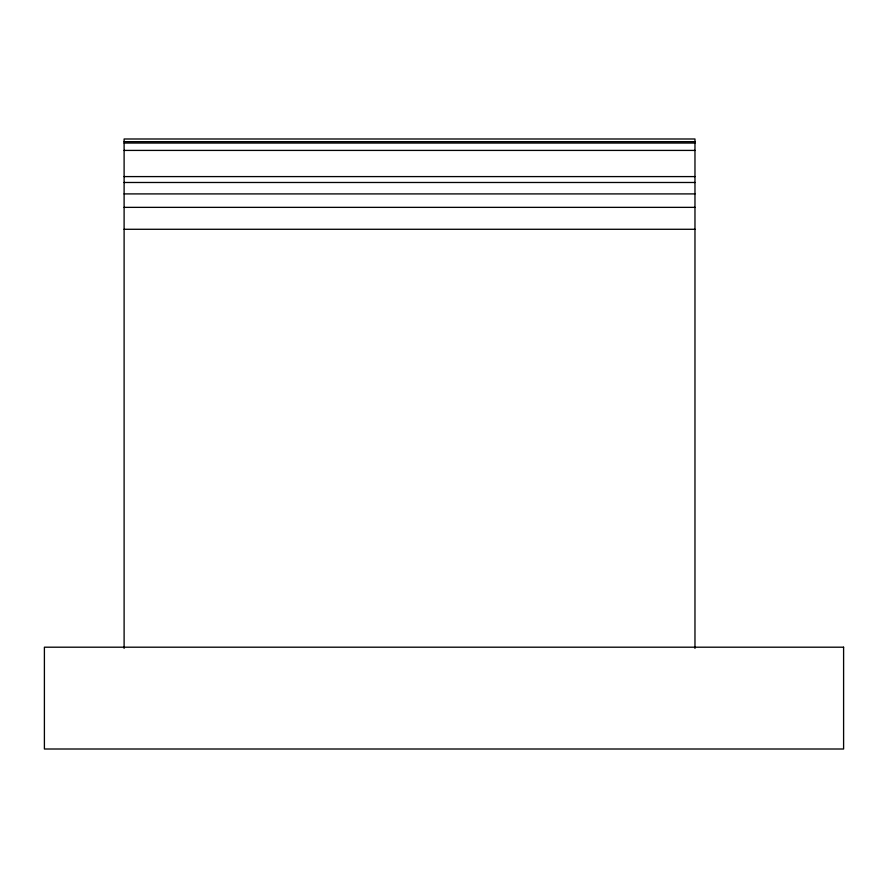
<?xml version="1.0" encoding="UTF-8"?>
<svg xmlns="http://www.w3.org/2000/svg" width="888" height="888" viewBox="0 0 888 888"><rect width="100%" height="100%" fill="white"/><g stroke="black" fill="none" stroke-linecap="round" stroke-linejoin="round"><path stroke-width="1.33" d="M124.109 141.669L694.971 141.669M124.109 143.046L694.971 143.046M124.109 150.416L694.971 150.416M124.109 176.59L694.971 176.59M124.109 182.484L694.971 182.484M124.109 193.906L694.971 193.906M124.109 207.359L694.971 207.359M124.109 229.282L694.971 229.282M694.971 648.395L694.971 138.994L124.109 138.994L124.109 648.395M843.6 647.197L44.4 647.197L44.4 749.006L843.6 749.006L843.6 647.197"/></g></svg>
